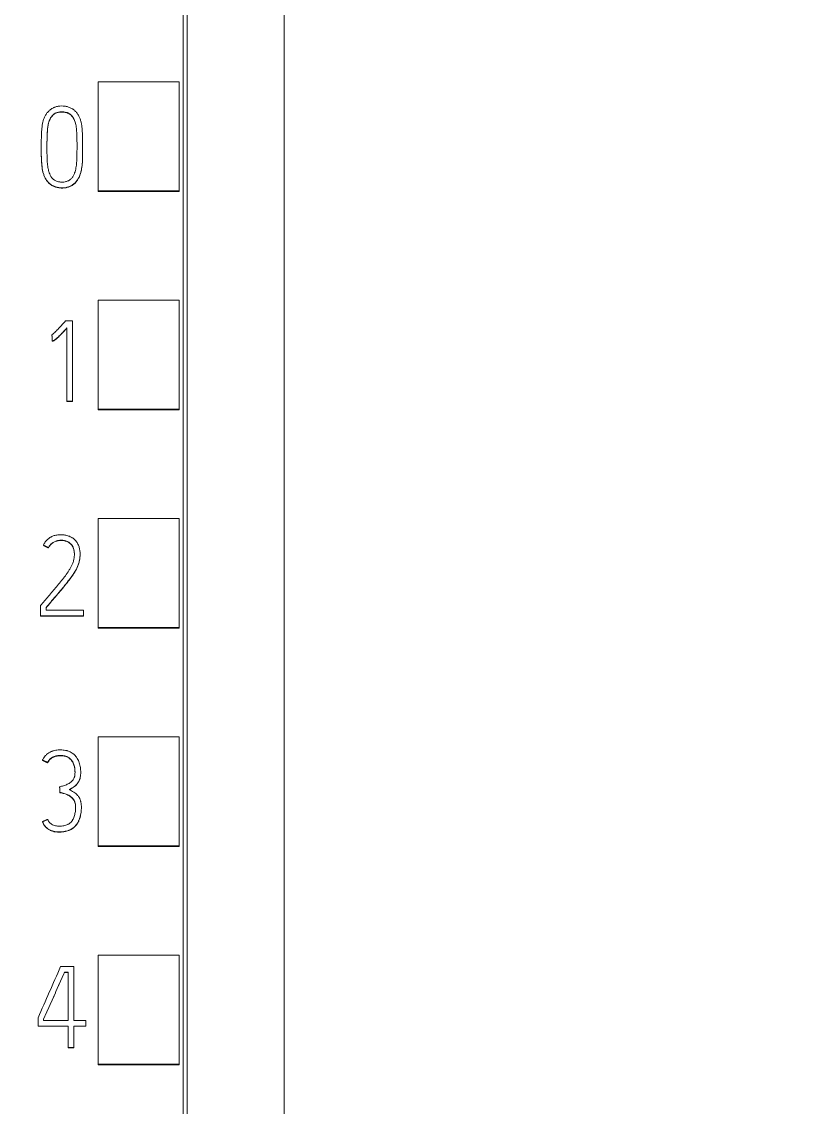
# Model space of a CAD drawing. Header units: millimetres. Extents: x 1359 to 3577, y 1336 to 3557.
# Drawn here: x 2801.78 to 2821.32, y 3234.78 to 3261.64 of the extents above; entities that cross this region are included whole.
import ezdxf

# ---------------------------------------------------------------- set-up
doc = ezdxf.new("R2010")
doc.units = ezdxf.units.MM
doc.set_wipeout_variables(frame=1)
doc.layers.add('000-PI-Oprema', color=30, linetype='Continuous', lineweight=5)

msp = doc.modelspace()

# ---------------------------------------------------------------- linework, layer by layer
msp.add_line((2783.571, 3242.933), (2849.571, 3242.933))

# ---------------------------------------------------------------- next in the draw order: wipeouts: each hides what was drawn before it
msp.add_wipeout([(2801.371, 3330.083), (2836.171, 3330.083), (2836.171, 3183.083), (2801.371, 3183.083)])

# ---------------------------------------------------------------- next in the draw order: linework, layer by layer
at = {"layer": '000-PI-Oprema', "color": 0, "linetype": 'ByBlock', "lineweight": 0}
for p, q in [((2805.771, 3315.483), (2805.771, 3206.668)), ((2803.671, 3257.45), (2803.671, 3260.152)), ((2805.671, 3260.152), (2803.671, 3260.152)), ((2805.671, 3257.45), (2805.671, 3260.152)), ((2802.259, 3258.552), (2802.259, 3258.545)), ((2803.283, 3258.503), (2803.283, 3258.51)), ((2803.671, 3257.433), (2803.671, 3257.45)), ((2805.671, 3257.45), (2803.671, 3257.45)), ((2805.671, 3257.433), (2805.671, 3257.45)), ((2805.671, 3257.433), (2803.671, 3257.433)), ((2803.671, 3252.049), (2803.671, 3254.75)), ((2805.671, 3254.75), (2803.671, 3254.75)), ((2805.671, 3252.049), (2805.671, 3254.75)), ((2803.035, 3254.234), (2802.86, 3254.234)), ((2803.035, 3252.246), (2803.035, 3254.234)), ((2802.896, 3254.063), (2802.896, 3252.246)), ((2802.524, 3253.889), (2802.524, 3253.882)), ((2802.533, 3253.741), (2802.533, 3253.735)), ((2802.896, 3252.246), (2802.896, 3252.239)), ((2802.896, 3252.246), (2803.035, 3252.246)), ((2803.035, 3252.239), (2802.896, 3252.239)), ((2803.035, 3252.246), (2803.035, 3252.239)), ((2803.671, 3252.033), (2803.671, 3252.049)), ((2805.671, 3252.049), (2803.671, 3252.049)), ((2805.671, 3252.033), (2803.671, 3252.033)), ((2805.671, 3252.033), (2805.671, 3252.049)), ((2803.671, 3246.647), (2803.671, 3249.349)), ((2805.671, 3249.349), (2803.671, 3249.349)), ((2805.671, 3246.647), (2805.671, 3249.349)), ((2802.314, 3248.687), (2802.314, 3248.681)), ((2802.438, 3248.623), (2802.438, 3248.617)), ((2803.221, 3248.455), (2803.221, 3248.461)), ((2802.239, 3247.191), (2802.239, 3246.936)), ((2802.377, 3247.075), (2802.377, 3247.141)), ((2803.304, 3247.075), (2802.377, 3247.075)), ((2803.304, 3246.936), (2803.304, 3247.075)), ((2802.239, 3246.936), (2803.304, 3246.936)), ((2802.239, 3246.936), (2802.239, 3246.93)), ((2803.304, 3246.93), (2802.239, 3246.93)), ((2803.304, 3246.936), (2803.304, 3246.93)), ((2803.671, 3246.633), (2803.671, 3246.647)), ((2805.671, 3246.647), (2803.671, 3246.647)), ((2805.671, 3246.633), (2803.671, 3246.633)), ((2805.671, 3246.633), (2805.671, 3246.647)), ((2803.671, 3241.246), (2803.671, 3243.947)), ((2805.671, 3243.947), (2803.671, 3243.947)), ((2805.671, 3241.246), (2805.671, 3243.947)), ((2802.29, 3243.371), (2802.29, 3243.365)), ((2802.418, 3243.308), (2802.418, 3243.301)), ((2803.236, 3243.053), (2803.236, 3243.059)), ((2802.714, 3242.706), (2802.714, 3242.7)), ((2802.723, 3242.568), (2802.723, 3242.561)), ((2803.253, 3242.2), (2803.253, 3242.206)), ((2802.29, 3241.844), (2802.29, 3241.838)), ((2803.671, 3241.233), (2803.671, 3241.246)), ((2805.671, 3241.246), (2803.671, 3241.246)), ((2805.671, 3241.233), (2803.671, 3241.233)), ((2805.671, 3241.233), (2805.671, 3241.246)), ((2803.671, 3235.844), (2803.671, 3238.545)), ((2805.671, 3238.545), (2803.671, 3238.545)), ((2805.671, 3235.844), (2805.671, 3238.545)), ((2802.739, 3238.258), (2803.07, 3238.258)), ((2802.831, 3238.119), (2802.831, 3238.113)), ((2802.928, 3238.119), (2802.831, 3238.119)), ((2802.831, 3238.113), (2802.928, 3238.113)), ((2802.928, 3236.927), (2802.928, 3238.119)), ((2803.07, 3238.258), (2803.07, 3236.927)), ((2802.179, 3236.788), (2802.179, 3236.994)), ((2802.179, 3236.788), (2802.179, 3236.782)), ((2802.928, 3236.788), (2802.179, 3236.788)), ((2802.179, 3236.782), (2802.928, 3236.782)), ((2802.318, 3236.963), (2802.318, 3236.927)), ((2802.318, 3236.927), (2802.928, 3236.927)), ((2802.928, 3236.259), (2802.928, 3236.788)), ((2803.07, 3236.927), (2803.364, 3236.927)), ((2803.07, 3236.788), (2803.07, 3236.259)), ((2803.364, 3236.788), (2803.07, 3236.788)), ((2803.07, 3236.782), (2803.364, 3236.782)), ((2803.364, 3236.927), (2803.364, 3236.788)), ((2803.364, 3236.788), (2803.364, 3236.782)), ((2802.928, 3236.259), (2802.928, 3236.253)), ((2803.07, 3236.259), (2802.928, 3236.259)), ((2802.928, 3236.253), (2803.07, 3236.253)), ((2803.07, 3236.259), (2803.07, 3236.253)), ((2803.671, 3235.833), (2803.671, 3235.844)), ((2805.671, 3235.844), (2803.671, 3235.844)), ((2805.671, 3235.833), (2803.671, 3235.833)), ((2805.671, 3235.833), (2805.671, 3235.844))]:
    msp.add_line(p, q, dxfattribs=at)
at = {"layer": '000-PI-Oprema', "color": 18, "linetype": 'ByBlock', "lineweight": 0, "true_color": 0x000000}
msp.add_ellipse((2812.436, 3197.892), major_axis=(443.484, 1002.434), ratio=0.022999, start_param=1.540694, end_param=1.541956, dxfattribs=at)
at = {"layer": '000-PI-Oprema', "color": 0, "linetype": 'ByBlock', "lineweight": 0}
for points, knots in [([(2805.871, 3315.669), (2805.871, 3312.625), (2805.871, 3303.055), (2805.871, 3288.885), (2805.871, 3274.318), (2805.871, 3260.108), (2805.871, 3245.814), (2805.871, 3230.328), (2805.871, 3217.688), (2805.871, 3209.723), (2805.871, 3206.382)], [0, 0, 0, 0, 0.083934, 0.263736, 0.389889, 0.484142, 0.653794, 0.78188, 0.908517, 1, 1, 1, 1]), ([(2808.271, 3312.603), (2808.271, 3310.58), (2808.271, 3302.031), (2808.271, 3288.885), (2808.271, 3274.318), (2808.271, 3260.108), (2808.271, 3245.814), (2808.271, 3230.328), (2808.271, 3217.569), (2808.271, 3208.688), (2808.271, 3204.43), (2808.271, 3203.633)], [0, 0, 0, 0, 0.055935, 0.236292, 0.362833, 0.457376, 0.627551, 0.756032, 0.883059, 0.978086, 1, 1, 1, 1]), ([(2802.6, 3259.523), (2802.626, 3259.533), (2802.652, 3259.54), (2802.704, 3259.549), (2802.731, 3259.552), (2802.785, 3259.552), (2802.812, 3259.551), (2802.865, 3259.543), (2802.892, 3259.538), (2802.931, 3259.526), (2802.944, 3259.522), (2802.969, 3259.513), (2802.994, 3259.502), (2803.017, 3259.489), (2803.035, 3259.479), (2803.04, 3259.475), (2803.052, 3259.468), (2803.057, 3259.464), (2803.084, 3259.444), (2803.104, 3259.425), (2803.13, 3259.395), (2803.138, 3259.384), (2803.154, 3259.362), (2803.162, 3259.351), (2803.182, 3259.316), (2803.195, 3259.293), (2803.216, 3259.244), (2803.225, 3259.218), (2803.237, 3259.18), (2803.24, 3259.167), (2803.247, 3259.141), (2803.256, 3259.102), (2803.271, 3259.01), (2803.276, 3258.931), (2803.28, 3258.825), (2803.282, 3258.772), (2803.283, 3258.666), (2803.283, 3258.613), (2803.283, 3258.507), (2803.283, 3258.401), (2803.282, 3258.295), (2803.278, 3258.189), (2803.276, 3258.136), (2803.265, 3258.031), (2803.256, 3257.979), (2803.239, 3257.914), (2803.235, 3257.901), (2803.227, 3257.875), (2803.223, 3257.862), (2803.209, 3257.824), (2803.198, 3257.799), (2803.18, 3257.763), (2803.173, 3257.751), (2803.159, 3257.728), (2803.152, 3257.717), (2803.128, 3257.684), (2803.111, 3257.664), (2803.082, 3257.636), (2803.072, 3257.627), (2803.056, 3257.614), (2803.05, 3257.61), (2803.039, 3257.603), (2803.034, 3257.599), (2803.005, 3257.581), (2802.981, 3257.569), (2802.943, 3257.555), (2802.93, 3257.551), (2802.903, 3257.543), (2802.89, 3257.54), (2802.851, 3257.532), (2802.824, 3257.529), (2802.783, 3257.528), (2802.77, 3257.528), (2802.743, 3257.529), (2802.729, 3257.53), (2802.689, 3257.534), (2802.662, 3257.539), (2802.623, 3257.549), (2802.61, 3257.553), (2802.585, 3257.563), (2802.572, 3257.568), (2802.535, 3257.585), (2802.512, 3257.598), (2802.479, 3257.622), (2802.468, 3257.631), (2802.448, 3257.649), (2802.439, 3257.659), (2802.411, 3257.688), (2802.395, 3257.71), (2802.373, 3257.744), (2802.366, 3257.756), (2802.353, 3257.78), (2802.347, 3257.792), (2802.33, 3257.829), (2802.321, 3257.854), (2802.309, 3257.892), (2802.305, 3257.905), (2802.298, 3257.932), (2802.295, 3257.945), (2802.287, 3257.985), (2802.283, 3258.011), (2802.265, 3258.144), (2802.262, 3258.251), (2802.26, 3258.411), (2802.259, 3258.465), (2802.259, 3258.572), (2802.259, 3258.626), (2802.261, 3258.733), (2802.262, 3258.786), (2802.266, 3258.893), (2802.27, 3258.946), (2802.281, 3259.052), (2802.288, 3259.105), (2802.306, 3259.183), (2802.313, 3259.209), (2802.327, 3259.248), (2802.332, 3259.261), (2802.343, 3259.286), (2802.349, 3259.299), (2802.369, 3259.335), (2802.384, 3259.357), (2802.41, 3259.39), (2802.419, 3259.4), (2802.439, 3259.42), (2802.449, 3259.429), (2802.48, 3259.456), (2802.502, 3259.473), (2802.537, 3259.494), (2802.549, 3259.501), (2802.568, 3259.51), (2802.578, 3259.514), (2802.589, 3259.519), (2802.594, 3259.521), (2802.597, 3259.522), (2802.599, 3259.522), (2802.6, 3259.523)], [0, 0, 0, 0, 0.015625, 0.015625, 0.03125, 0.03125, 0.046875, 0.046875, 0.0625, 0.0625, 0.070312, 0.070312, 0.078125, 0.085937, 0.085937, 0.089844, 0.089844, 0.09375, 0.09375, 0.109375, 0.109375, 0.117187, 0.117187, 0.125, 0.125, 0.140625, 0.140625, 0.15625, 0.15625, 0.164062, 0.164062, 0.171875, 0.1875, 0.21875, 0.21875, 0.25, 0.25, 0.28125, 0.28125, 0.3125, 0.34375, 0.34375, 0.375, 0.375, 0.40625, 0.40625, 0.414062, 0.414062, 0.421875, 0.421875, 0.4375, 0.4375, 0.445312, 0.445312, 0.453125, 0.453125, 0.46875, 0.46875, 0.476562, 0.476562, 0.480469, 0.480469, 0.484375, 0.484375, 0.5, 0.5, 0.507812, 0.507812, 0.515625, 0.515625, 0.53125, 0.53125, 0.539062, 0.539062, 0.546875, 0.546875, 0.5625, 0.5625, 0.570312, 0.570312, 0.578125, 0.578125, 0.59375, 0.59375, 0.601562, 0.601562, 0.609375, 0.609375, 0.625, 0.625, 0.632812, 0.632812, 0.640625, 0.640625, 0.65625, 0.65625, 0.664062, 0.664062, 0.671875, 0.671875, 0.6875, 0.6875, 0.75, 0.75, 0.78125, 0.78125, 0.8125, 0.8125, 0.84375, 0.84375, 0.875, 0.875, 0.90625, 0.90625, 0.921875, 0.921875, 0.929687, 0.929687, 0.9375, 0.9375, 0.953125, 0.953125, 0.960937, 0.960937, 0.96875, 0.96875, 0.984375, 0.984375, 0.992188, 0.992188, 0.996094, 0.998047, 0.999023, 0.999023, 1, 1, 1, 1]), ([(2802.943, 3259.37), (2802.963, 3259.359), (2802.981, 3259.346), (2803.013, 3259.314), (2803.027, 3259.297), (2803.052, 3259.26), (2803.063, 3259.24), (2803.082, 3259.2), (2803.091, 3259.179), (2803.112, 3259.115), (2803.121, 3259.072), (2803.129, 3259.005), (2803.131, 3258.983), (2803.135, 3258.939), (2803.136, 3258.916), (2803.141, 3258.805), (2803.144, 3258.715), (2803.145, 3258.536), (2803.144, 3258.447), (2803.143, 3258.313), (2803.142, 3258.246), (2803.138, 3258.179), (2803.134, 3258.134), (2803.132, 3258.112), (2803.124, 3258.046), (2803.116, 3258.002), (2803.099, 3257.937), (2803.093, 3257.916), (2803.081, 3257.884), (2803.077, 3257.874), (2803.069, 3257.853), (2803.059, 3257.833), (2803.048, 3257.813), (2803.036, 3257.794), (2803.029, 3257.785), (2803.008, 3257.759), (2802.992, 3257.743), (2802.965, 3257.723), (2802.956, 3257.717), (2802.936, 3257.706), (2802.926, 3257.701), (2802.905, 3257.692), (2802.895, 3257.688), (2802.873, 3257.682), (2802.862, 3257.679), (2802.829, 3257.672), (2802.807, 3257.67), (2802.774, 3257.669), (2802.762, 3257.669), (2802.74, 3257.67), (2802.729, 3257.671), (2802.695, 3257.676), (2802.674, 3257.68), (2802.642, 3257.691), (2802.631, 3257.695), (2802.61, 3257.704), (2802.59, 3257.714), (2802.572, 3257.727), (2802.558, 3257.737), (2802.554, 3257.741), (2802.546, 3257.748), (2802.542, 3257.752), (2802.53, 3257.764), (2802.523, 3257.773), (2802.51, 3257.791), (2802.503, 3257.8), (2802.486, 3257.83), (2802.477, 3257.85), (2802.46, 3257.891), (2802.453, 3257.912), (2802.444, 3257.945), (2802.441, 3257.956), (2802.436, 3257.977), (2802.428, 3258.01), (2802.423, 3258.043), (2802.414, 3258.108), (2802.41, 3258.152), (2802.402, 3258.284), (2802.401, 3258.372), (2802.401, 3258.504), (2802.401, 3258.548), (2802.401, 3258.637), (2802.402, 3258.769), (2802.407, 3258.901), (2802.417, 3259.011), (2802.42, 3259.033), (2802.426, 3259.077), (2802.43, 3259.098), (2802.438, 3259.131), (2802.441, 3259.141), (2802.448, 3259.162), (2802.451, 3259.173), (2802.463, 3259.204), (2802.472, 3259.224), (2802.488, 3259.252), (2802.494, 3259.262), (2802.506, 3259.28), (2802.513, 3259.289), (2802.534, 3259.314), (2802.549, 3259.33), (2802.575, 3259.351), (2802.584, 3259.358), (2802.603, 3259.37), (2802.612, 3259.375), (2802.642, 3259.39), (2802.663, 3259.396), (2802.706, 3259.406), (2802.728, 3259.408), (2802.772, 3259.409), (2802.794, 3259.408), (2802.838, 3259.403), (2802.86, 3259.4), (2802.892, 3259.391), (2802.902, 3259.388), (2802.918, 3259.382), (2802.923, 3259.38), (2802.931, 3259.377), (2802.933, 3259.375), (2802.938, 3259.373), (2802.941, 3259.372), (2802.943, 3259.37)], [0, 0, 0, 0, 0.015625, 0.015625, 0.03125, 0.03125, 0.046875, 0.046875, 0.0625, 0.0625, 0.09375, 0.09375, 0.109375, 0.109375, 0.125, 0.125, 0.1875, 0.1875, 0.25, 0.25, 0.28125, 0.296875, 0.296875, 0.3125, 0.3125, 0.34375, 0.34375, 0.359375, 0.359375, 0.367188, 0.367188, 0.375, 0.382813, 0.382813, 0.390625, 0.390625, 0.40625, 0.40625, 0.414063, 0.414063, 0.421875, 0.421875, 0.429688, 0.429688, 0.4375, 0.4375, 0.453125, 0.453125, 0.460938, 0.460938, 0.46875, 0.46875, 0.484375, 0.484375, 0.492188, 0.492188, 0.5, 0.507813, 0.507813, 0.511719, 0.511719, 0.515625, 0.515625, 0.523438, 0.523438, 0.53125, 0.53125, 0.546875, 0.546875, 0.5625, 0.5625, 0.570313, 0.570313, 0.578125, 0.59375, 0.59375, 0.625, 0.625, 0.6875, 0.6875, 0.71875, 0.71875, 0.75, 0.8125, 0.8125, 0.828125, 0.828125, 0.84375, 0.84375, 0.851563, 0.851563, 0.859375, 0.859375, 0.875, 0.875, 0.882813, 0.882813, 0.890625, 0.890625, 0.90625, 0.90625, 0.914063, 0.914063, 0.921875, 0.921875, 0.9375, 0.9375, 0.953125, 0.953125, 0.96875, 0.96875, 0.984375, 0.984375, 0.992188, 0.992188, 0.996094, 0.996094, 0.998047, 0.998047, 1, 1, 1, 1]), ([(2802.943, 3259.364), (2802.923, 3259.375), (2802.902, 3259.383), (2802.87, 3259.391), (2802.859, 3259.393), (2802.837, 3259.397), (2802.826, 3259.398), (2802.792, 3259.402), (2802.77, 3259.403), (2802.726, 3259.401), (2802.704, 3259.399), (2802.671, 3259.392), (2802.66, 3259.389), (2802.638, 3259.381), (2802.628, 3259.377), (2802.608, 3259.367), (2802.598, 3259.361), (2802.58, 3259.349), (2802.571, 3259.342), (2802.554, 3259.327), (2802.546, 3259.319), (2802.53, 3259.303), (2802.523, 3259.295), (2802.502, 3259.268), (2802.49, 3259.249), (2802.474, 3259.22), (2802.469, 3259.21), (2802.46, 3259.189), (2802.455, 3259.179), (2802.444, 3259.147), (2802.438, 3259.125), (2802.424, 3259.06), (2802.418, 3259.016), (2802.41, 3258.928), (2802.407, 3258.883), (2802.404, 3258.794), (2802.403, 3258.749), (2802.401, 3258.66), (2802.401, 3258.616), (2802.401, 3258.533), (2802.401, 3258.494), (2802.401, 3258.456)], [0, 0, 0, 0, 0.050692, 0.050692, 0.076038, 0.076038, 0.101384, 0.101384, 0.152076, 0.152076, 0.202768, 0.202768, 0.228114, 0.228114, 0.25346, 0.25346, 0.278806, 0.278806, 0.304152, 0.304152, 0.329498, 0.329498, 0.354844, 0.354844, 0.405536, 0.405536, 0.430882, 0.430882, 0.456228, 0.456228, 0.506919, 0.506919, 0.608303, 0.608303, 0.709687, 0.709687, 0.811071, 0.811071, 0.912455, 0.912455, 1, 1, 1, 1]), ([(2803.145, 3258.552), (2803.145, 3258.578), (2803.145, 3258.604), (2803.143, 3258.718), (2803.141, 3258.806), (2803.134, 3258.938), (2803.132, 3258.982), (2803.12, 3259.069), (2803.111, 3259.112), (2803.093, 3259.164), (2803.09, 3259.174), (2803.081, 3259.195), (2803.077, 3259.205), (2803.062, 3259.235), (2803.051, 3259.255), (2803.033, 3259.282), (2803.026, 3259.291), (2803.012, 3259.308), (2802.997, 3259.325), (2802.98, 3259.339), (2802.967, 3259.349), (2802.962, 3259.352), (2802.953, 3259.358), (2802.948, 3259.361), (2802.943, 3259.364)], [0, 0, 0, 0, 0.088977, 0.088977, 0.392651, 0.392651, 0.544488, 0.544488, 0.696326, 0.696326, 0.734285, 0.734285, 0.772244, 0.772244, 0.848163, 0.848163, 0.886122, 0.886122, 0.924081, 0.962041, 0.962041, 0.98102, 0.98102, 1, 1, 1, 1]), ([(2802.259, 3258.545), (2802.259, 3258.482), (2802.26, 3258.418), (2802.261, 3258.3), (2802.262, 3258.247), (2802.266, 3258.166), (2802.268, 3258.139), (2802.273, 3258.086), (2802.275, 3258.059), (2802.286, 3257.979), (2802.297, 3257.926), (2802.317, 3257.861), (2802.321, 3257.849), (2802.33, 3257.823), (2802.336, 3257.811), (2802.352, 3257.774), (2802.365, 3257.751), (2802.386, 3257.717), (2802.394, 3257.706), (2802.41, 3257.684), (2802.419, 3257.674), (2802.446, 3257.644), (2802.466, 3257.626), (2802.499, 3257.602), (2802.51, 3257.594), (2802.533, 3257.58), (2802.545, 3257.574), (2802.582, 3257.557), (2802.607, 3257.548), (2802.646, 3257.537), (2802.66, 3257.534), (2802.686, 3257.529), (2802.7, 3257.527), (2802.74, 3257.522), (2802.767, 3257.521), (2802.807, 3257.523), (2802.821, 3257.524), (2802.848, 3257.526), (2802.861, 3257.528), (2802.9, 3257.536), (2802.926, 3257.543), (2802.964, 3257.557), (2802.977, 3257.562), (2803.001, 3257.574), (2803.013, 3257.58), (2803.048, 3257.601), (2803.069, 3257.617), (2803.109, 3257.655), (2803.127, 3257.675), (2803.15, 3257.708), (2803.158, 3257.72), (2803.172, 3257.743), (2803.178, 3257.755), (2803.197, 3257.791), (2803.208, 3257.815), (2803.227, 3257.865), (2803.235, 3257.891), (2803.249, 3257.943), (2803.254, 3257.97), (2803.264, 3258.023), (2803.275, 3258.102), (2803.278, 3258.182), (2803.282, 3258.289), (2803.283, 3258.378), (2803.283, 3258.468), (2803.283, 3258.504)], [0, 0, 0, 0, 0.074801, 0.074801, 0.137845, 0.137845, 0.169367, 0.169367, 0.200889, 0.200889, 0.263933, 0.263933, 0.279694, 0.279694, 0.295455, 0.295455, 0.326976, 0.326976, 0.342737, 0.342737, 0.358498, 0.358498, 0.39002, 0.39002, 0.405781, 0.405781, 0.421542, 0.421542, 0.453064, 0.453064, 0.468825, 0.468825, 0.484586, 0.484586, 0.516108, 0.516108, 0.531869, 0.531869, 0.54763, 0.54763, 0.579151, 0.579151, 0.594912, 0.594912, 0.610673, 0.610673, 0.642195, 0.642195, 0.673717, 0.673717, 0.689478, 0.689478, 0.705239, 0.705239, 0.736761, 0.736761, 0.768283, 0.768283, 0.799805, 0.799805, 0.831326, 0.89437, 0.89437, 0.957414, 1, 1, 1, 1]), ([(2802.86, 3254.234), (2802.833, 3254.204), (2802.806, 3254.174), (2802.752, 3254.115), (2802.725, 3254.086), (2802.683, 3254.042), (2802.67, 3254.027), (2802.642, 3253.998), (2802.628, 3253.984), (2802.599, 3253.955), (2802.585, 3253.942), (2802.555, 3253.915), (2802.54, 3253.902), (2802.524, 3253.889)], [0, 0, 0, 0, 0.25, 0.25, 0.5, 0.5, 0.625, 0.625, 0.75, 0.75, 0.875, 0.875, 1, 1, 1, 1]), ([(2802.533, 3253.741), (2802.538, 3253.741), (2802.543, 3253.742), (2802.553, 3253.744), (2802.558, 3253.745), (2802.568, 3253.749), (2802.572, 3253.751), (2802.581, 3253.756), (2802.586, 3253.759), (2802.598, 3253.768), (2802.606, 3253.774), (2802.622, 3253.787), (2802.63, 3253.794), (2802.653, 3253.814), (2802.668, 3253.828), (2802.698, 3253.856), (2802.712, 3253.871), (2802.756, 3253.914), (2802.784, 3253.943), (2802.84, 3254.003), (2802.868, 3254.033), (2802.896, 3254.063)], [0, 0, 0, 0, 0.03125, 0.03125, 0.0625, 0.0625, 0.09375, 0.09375, 0.125, 0.125, 0.1875, 0.1875, 0.25, 0.25, 0.375, 0.375, 0.5, 0.5, 0.75, 0.75, 1, 1, 1, 1]), ([(2802.896, 3254.056), (2802.868, 3254.026), (2802.84, 3253.997), (2802.784, 3253.937), (2802.755, 3253.908), (2802.712, 3253.864), (2802.698, 3253.85), (2802.668, 3253.822), (2802.653, 3253.808), (2802.63, 3253.787), (2802.622, 3253.781), (2802.606, 3253.768), (2802.598, 3253.762), (2802.586, 3253.753), (2802.581, 3253.75), (2802.572, 3253.745), (2802.568, 3253.743), (2802.558, 3253.739), (2802.553, 3253.738), (2802.543, 3253.736), (2802.538, 3253.735), (2802.533, 3253.735)], [0, 0, 0, 0, 0.25, 0.25, 0.5, 0.5, 0.625, 0.625, 0.75, 0.75, 0.8125, 0.8125, 0.875, 0.875, 0.90625, 0.90625, 0.9375, 0.9375, 0.96875, 0.96875, 1, 1, 1, 1]), ([(2802.377, 3247.141), (2802.416, 3247.187), (2802.455, 3247.233), (2802.533, 3247.325), (2802.572, 3247.371), (2802.651, 3247.463), (2802.69, 3247.508), (2802.767, 3247.601), (2802.806, 3247.647), (2802.882, 3247.741), (2802.919, 3247.788), (2802.974, 3247.86), (2802.992, 3247.884), (2803.027, 3247.933), (2803.044, 3247.958), (2803.078, 3248.008), (2803.094, 3248.034), (2803.124, 3248.086), (2803.138, 3248.112), (2803.157, 3248.153), (2803.163, 3248.167), (2803.174, 3248.195), (2803.179, 3248.209), (2803.193, 3248.253), (2803.201, 3248.282), (2803.212, 3248.341), (2803.216, 3248.371), (2803.219, 3248.416), (2803.22, 3248.431), (2803.221, 3248.461), (2803.221, 3248.476), (2803.219, 3248.522), (2803.215, 3248.552), (2803.207, 3248.596), (2803.204, 3248.611), (2803.197, 3248.64), (2803.192, 3248.655), (2803.182, 3248.683), (2803.176, 3248.697), (2803.162, 3248.724), (2803.155, 3248.737), (2803.143, 3248.756), (2803.138, 3248.762), (2803.129, 3248.775), (2803.125, 3248.781), (2803.11, 3248.798), (2803.1, 3248.809), (2803.079, 3248.831), (2803.067, 3248.841), (2803.05, 3248.855), (2803.043, 3248.859), (2803.031, 3248.868), (2803.024, 3248.872), (2802.991, 3248.891), (2802.963, 3248.903), (2802.921, 3248.918), (2802.906, 3248.923), (2802.877, 3248.93), (2802.862, 3248.934), (2802.832, 3248.939), (2802.817, 3248.941), (2802.787, 3248.943), (2802.772, 3248.944), (2802.742, 3248.945), (2802.726, 3248.945), (2802.696, 3248.944), (2802.681, 3248.942), (2802.636, 3248.937), (2802.606, 3248.931), (2802.563, 3248.917), (2802.549, 3248.912), (2802.528, 3248.903), (2802.521, 3248.9), (2802.507, 3248.893), (2802.501, 3248.889), (2802.468, 3248.87), (2802.443, 3248.852), (2802.41, 3248.822), (2802.399, 3248.811), (2802.378, 3248.789), (2802.369, 3248.777), (2802.342, 3248.741), (2802.326, 3248.715), (2802.314, 3248.687)], [0, 0, 0, 0, 0.0625, 0.0625, 0.125, 0.125, 0.1875, 0.1875, 0.25, 0.25, 0.3125, 0.3125, 0.34375, 0.34375, 0.375, 0.375, 0.40625, 0.40625, 0.4375, 0.4375, 0.453125, 0.453125, 0.46875, 0.46875, 0.5, 0.5, 0.53125, 0.53125, 0.546875, 0.546875, 0.5625, 0.5625, 0.59375, 0.59375, 0.609375, 0.609375, 0.625, 0.625, 0.640625, 0.640625, 0.65625, 0.65625, 0.664062, 0.664062, 0.671875, 0.671875, 0.6875, 0.6875, 0.703125, 0.703125, 0.710937, 0.710937, 0.71875, 0.71875, 0.75, 0.75, 0.765625, 0.765625, 0.78125, 0.78125, 0.796875, 0.796875, 0.8125, 0.8125, 0.828125, 0.828125, 0.84375, 0.84375, 0.875, 0.875, 0.890625, 0.890625, 0.898438, 0.898438, 0.90625, 0.90625, 0.9375, 0.9375, 0.953125, 0.953125, 0.96875, 0.96875, 1, 1, 1, 1]), ([(2802.438, 3248.623), (2802.45, 3248.647), (2802.463, 3248.669), (2802.487, 3248.699), (2802.496, 3248.709), (2802.515, 3248.727), (2802.525, 3248.735), (2802.556, 3248.758), (2802.579, 3248.77), (2802.627, 3248.79), (2802.652, 3248.797), (2802.69, 3248.805), (2802.703, 3248.806), (2802.729, 3248.809), (2802.742, 3248.809), (2802.781, 3248.809), (2802.807, 3248.806), (2802.845, 3248.797), (2802.857, 3248.794), (2802.882, 3248.785), (2802.894, 3248.781), (2802.929, 3248.764), (2802.951, 3248.751), (2802.981, 3248.726), (2802.991, 3248.717), (2803.009, 3248.698), (2803.017, 3248.688), (2803.028, 3248.672), (2803.032, 3248.667), (2803.038, 3248.655), (2803.047, 3248.638), (2803.055, 3248.62), (2803.063, 3248.595), (2803.066, 3248.583), (2803.071, 3248.557), (2803.074, 3248.544), (2803.077, 3248.519), (2803.078, 3248.506), (2803.079, 3248.48), (2803.079, 3248.467), (2803.079, 3248.441), (2803.079, 3248.428), (2803.077, 3248.402), (2803.076, 3248.39), (2803.071, 3248.351), (2803.066, 3248.326), (2803.056, 3248.288), (2803.052, 3248.276), (2803.044, 3248.251), (2803.039, 3248.239), (2803.025, 3248.203), (2803.014, 3248.18), (2802.99, 3248.134), (2802.977, 3248.112), (2802.95, 3248.068), (2802.937, 3248.047), (2802.894, 3247.983), (2802.864, 3247.941), (2802.771, 3247.818), (2802.706, 3247.738), (2802.607, 3247.62), (2802.574, 3247.581), (2802.507, 3247.502), (2802.474, 3247.463), (2802.407, 3247.385), (2802.373, 3247.347), (2802.306, 3247.269), (2802.272, 3247.23), (2802.239, 3247.191)], [0, 0, 0, 0, 0.03125, 0.03125, 0.046875, 0.046875, 0.0625, 0.0625, 0.09375, 0.09375, 0.125, 0.125, 0.140625, 0.140625, 0.15625, 0.15625, 0.1875, 0.1875, 0.203125, 0.203125, 0.21875, 0.21875, 0.25, 0.25, 0.265625, 0.265625, 0.28125, 0.28125, 0.289062, 0.289062, 0.296875, 0.3125, 0.3125, 0.328125, 0.328125, 0.34375, 0.34375, 0.359375, 0.359375, 0.375, 0.375, 0.390625, 0.390625, 0.40625, 0.40625, 0.4375, 0.4375, 0.453125, 0.453125, 0.46875, 0.46875, 0.5, 0.5, 0.53125, 0.53125, 0.5625, 0.5625, 0.625, 0.625, 0.75, 0.75, 0.8125, 0.8125, 0.875, 0.875, 0.9375, 0.9375, 1, 1, 1, 1]), ([(2803.079, 3248.452), (2803.079, 3248.463), (2803.079, 3248.473), (2803.078, 3248.496), (2803.077, 3248.509), (2803.074, 3248.535), (2803.072, 3248.548), (2803.067, 3248.573), (2803.064, 3248.586), (2803.056, 3248.611), (2803.051, 3248.623), (2803.043, 3248.64), (2803.04, 3248.646), (2803.033, 3248.658), (2803.03, 3248.663), (2803.012, 3248.69), (2802.994, 3248.709), (2802.969, 3248.73), (2802.963, 3248.734), (2802.953, 3248.742), (2802.937, 3248.753), (2802.908, 3248.768), (2802.884, 3248.778), (2802.86, 3248.787), (2802.847, 3248.791), (2802.809, 3248.799), (2802.783, 3248.802), (2802.731, 3248.803), (2802.692, 3248.8), (2802.654, 3248.791), (2802.629, 3248.784), (2802.616, 3248.779), (2802.592, 3248.77), (2802.58, 3248.764), (2802.558, 3248.752), (2802.547, 3248.745), (2802.515, 3248.722), (2802.496, 3248.704), (2802.472, 3248.673), (2802.464, 3248.663), (2802.451, 3248.64), (2802.444, 3248.629), (2802.438, 3248.617)], [0, 0, 0, 0, 0.034384, 0.034384, 0.076368, 0.076368, 0.118351, 0.118351, 0.160334, 0.160334, 0.202317, 0.202317, 0.223309, 0.223309, 0.244301, 0.244301, 0.328267, 0.328267, 0.349259, 0.349259, 0.370251, 0.412234, 0.454217, 0.454217, 0.496201, 0.496201, 0.580167, 0.580167, 0.664134, 0.706117, 0.706117, 0.7481, 0.7481, 0.790084, 0.790084, 0.832067, 0.832067, 0.916033, 0.916033, 0.958017, 0.958017, 1, 1, 1, 1]), ([(2803.221, 3248.455), (2803.221, 3248.449), (2803.221, 3248.444), (2803.22, 3248.423), (2803.219, 3248.408), (2803.216, 3248.363), (2803.212, 3248.333), (2803.2, 3248.274), (2803.193, 3248.245), (2803.179, 3248.201), (2803.173, 3248.187), (2803.162, 3248.159), (2803.156, 3248.145), (2803.137, 3248.104), (2803.123, 3248.077), (2803.093, 3248.026), (2803.077, 3248), (2803.043, 3247.95), (2803.026, 3247.926), (2802.991, 3247.877), (2802.973, 3247.853), (2802.919, 3247.781), (2802.881, 3247.734), (2802.805, 3247.64), (2802.767, 3247.594), (2802.689, 3247.502), (2802.65, 3247.456), (2802.572, 3247.364), (2802.533, 3247.319), (2802.455, 3247.227), (2802.416, 3247.181), (2802.377, 3247.135)], [0, 0, 0, 0, 0.010377, 0.010377, 0.038652, 0.038652, 0.095202, 0.095202, 0.151752, 0.151752, 0.180027, 0.180027, 0.208302, 0.208302, 0.264851, 0.264851, 0.321401, 0.321401, 0.377951, 0.377951, 0.434501, 0.434501, 0.547601, 0.547601, 0.660701, 0.660701, 0.7738, 0.7738, 0.8869, 0.8869, 1, 1, 1, 1]), ([(2802.953, 3242.643), (2802.971, 3242.651), (2802.989, 3242.661), (2803.023, 3242.681), (2803.04, 3242.691), (2803.065, 3242.708), (2803.073, 3242.713), (2803.089, 3242.725), (2803.097, 3242.732), (2803.112, 3242.745), (2803.119, 3242.752), (2803.134, 3242.766), (2803.14, 3242.774), (2803.16, 3242.797), (2803.172, 3242.813), (2803.187, 3242.839), (2803.192, 3242.848), (2803.201, 3242.866), (2803.205, 3242.876), (2803.216, 3242.904), (2803.222, 3242.923), (2803.23, 3242.963), (2803.233, 3242.983), (2803.236, 3243.023), (2803.236, 3243.043), (2803.236, 3243.084), (2803.235, 3243.104), (2803.231, 3243.164), (2803.226, 3243.203), (2803.213, 3243.263), (2803.207, 3243.282), (2803.195, 3243.321), (2803.181, 3243.359), (2803.162, 3243.394), (2803.141, 3243.429), (2803.129, 3243.446), (2803.104, 3243.477), (2803.083, 3243.499), (2803.06, 3243.518), (2803.044, 3243.531), (2803.036, 3243.537), (2802.994, 3243.565), (2802.957, 3243.582), (2802.909, 3243.598), (2802.899, 3243.6), (2802.879, 3243.605), (2802.85, 3243.612), (2802.8, 3243.619), (2802.76, 3243.621), (2802.719, 3243.621), (2802.699, 3243.62), (2802.639, 3243.616), (2802.599, 3243.61), (2802.551, 3243.596), (2802.541, 3243.593), (2802.522, 3243.586), (2802.513, 3243.582), (2802.485, 3243.57), (2802.449, 3243.551), (2802.416, 3243.527), (2802.392, 3243.508), (2802.385, 3243.501), (2802.37, 3243.487), (2802.363, 3243.48), (2802.343, 3243.458), (2802.33, 3243.442), (2802.314, 3243.417), (2802.308, 3243.408), (2802.299, 3243.39), (2802.294, 3243.381), (2802.29, 3243.371)], [0, 0, 0, 0, 0.03125, 0.03125, 0.0625, 0.0625, 0.078125, 0.078125, 0.09375, 0.09375, 0.109375, 0.109375, 0.125, 0.125, 0.15625, 0.15625, 0.171875, 0.171875, 0.1875, 0.1875, 0.21875, 0.21875, 0.25, 0.25, 0.28125, 0.28125, 0.3125, 0.3125, 0.375, 0.375, 0.40625, 0.40625, 0.4375, 0.46875, 0.46875, 0.5, 0.5, 0.53125, 0.546875, 0.546875, 0.5625, 0.5625, 0.625, 0.625, 0.640625, 0.640625, 0.65625, 0.6875, 0.71875, 0.71875, 0.75, 0.75, 0.8125, 0.8125, 0.828125, 0.828125, 0.84375, 0.84375, 0.875, 0.90625, 0.90625, 0.921875, 0.921875, 0.9375, 0.9375, 0.96875, 0.96875, 0.984375, 0.984375, 1, 1, 1, 1]), ([(2802.418, 3243.308), (2802.425, 3243.323), (2802.433, 3243.337), (2802.452, 3243.364), (2802.462, 3243.377), (2802.479, 3243.394), (2802.485, 3243.4), (2802.498, 3243.411), (2802.504, 3243.416), (2802.518, 3243.426), (2802.525, 3243.431), (2802.539, 3243.439), (2802.546, 3243.443), (2802.568, 3243.454), (2802.584, 3243.46), (2802.616, 3243.469), (2802.632, 3243.473), (2802.664, 3243.478), (2802.681, 3243.48), (2802.714, 3243.482), (2802.731, 3243.482), (2802.78, 3243.481), (2802.813, 3243.478), (2802.854, 3243.468), (2802.862, 3243.466), (2802.878, 3243.461), (2802.885, 3243.458), (2802.908, 3243.449), (2802.923, 3243.442), (2802.944, 3243.428), (2802.951, 3243.423), (2802.964, 3243.413), (2802.97, 3243.408), (2802.989, 3243.391), (2803, 3243.379), (2803.015, 3243.359), (2803.02, 3243.352), (2803.029, 3243.338), (2803.042, 3243.317), (2803.053, 3243.295), (2803.066, 3243.264), (2803.071, 3243.249), (2803.08, 3243.217), (2803.083, 3243.2), (2803.091, 3243.152), (2803.094, 3243.119), (2803.095, 3243.069), (2803.095, 3243.053), (2803.093, 3243.02), (2803.092, 3243.003), (2803.088, 3242.979), (2803.086, 3242.97), (2803.082, 3242.954), (2803.079, 3242.946), (2803.071, 3242.923), (2803.063, 3242.908), (2803.05, 3242.887), (2803.045, 3242.88), (2803.035, 3242.867), (2803.03, 3242.861), (2803.019, 3242.849), (2803.013, 3242.843), (2803.001, 3242.831), (2802.995, 3242.826), (2802.975, 3242.81), (2802.962, 3242.801), (2802.933, 3242.784), (2802.919, 3242.776), (2802.889, 3242.762), (2802.873, 3242.756), (2802.842, 3242.745), (2802.826, 3242.74), (2802.778, 3242.725), (2802.746, 3242.715), (2802.714, 3242.706)], [0, 0, 0, 0, 0.03125, 0.03125, 0.0625, 0.0625, 0.078125, 0.078125, 0.09375, 0.09375, 0.109375, 0.109375, 0.125, 0.125, 0.15625, 0.15625, 0.1875, 0.1875, 0.21875, 0.21875, 0.25, 0.25, 0.3125, 0.3125, 0.328125, 0.328125, 0.34375, 0.34375, 0.375, 0.375, 0.390625, 0.390625, 0.40625, 0.40625, 0.4375, 0.4375, 0.453125, 0.453125, 0.46875, 0.5, 0.5, 0.53125, 0.53125, 0.5625, 0.5625, 0.625, 0.625, 0.65625, 0.65625, 0.6875, 0.6875, 0.703125, 0.703125, 0.71875, 0.71875, 0.75, 0.75, 0.765625, 0.765625, 0.78125, 0.78125, 0.796875, 0.796875, 0.8125, 0.8125, 0.84375, 0.84375, 0.875, 0.875, 0.90625, 0.90625, 0.9375, 0.9375, 1, 1, 1, 1]), ([(2803.095, 3243.064), (2803.095, 3243.068), (2803.095, 3243.072), (2803.094, 3243.109), (2803.092, 3243.142), (2803.084, 3243.191), (2803.081, 3243.207), (2803.074, 3243.231), (2803.072, 3243.239), (2803.067, 3243.255), (2803.064, 3243.263), (2803.054, 3243.286), (2803.047, 3243.301), (2803.031, 3243.33), (2803.022, 3243.344), (2803.002, 3243.37), (2802.991, 3243.383), (2802.973, 3243.4), (2802.966, 3243.405), (2802.953, 3243.415), (2802.947, 3243.42), (2802.926, 3243.434), (2802.911, 3243.442), (2802.88, 3243.454), (2802.864, 3243.459), (2802.832, 3243.467), (2802.816, 3243.47), (2802.783, 3243.474), (2802.766, 3243.475), (2802.733, 3243.476), (2802.716, 3243.476), (2802.683, 3243.474), (2802.667, 3243.472), (2802.634, 3243.467), (2802.618, 3243.463), (2802.594, 3243.456), (2802.586, 3243.454), (2802.57, 3243.448), (2802.562, 3243.445), (2802.547, 3243.437), (2802.54, 3243.434), (2802.526, 3243.425), (2802.519, 3243.421), (2802.499, 3243.406), (2802.486, 3243.395), (2802.463, 3243.371), (2802.452, 3243.358), (2802.434, 3243.331), (2802.425, 3243.316), (2802.418, 3243.301)], [0, 0, 0, 0, 0.012687, 0.012687, 0.111418, 0.111418, 0.160784, 0.160784, 0.185467, 0.185467, 0.21015, 0.21015, 0.259515, 0.259515, 0.308881, 0.308881, 0.358247, 0.358247, 0.382929, 0.382929, 0.407612, 0.407612, 0.456978, 0.456978, 0.506343, 0.506343, 0.555709, 0.555709, 0.605075, 0.605075, 0.65444, 0.65444, 0.703806, 0.703806, 0.753172, 0.753172, 0.777855, 0.777855, 0.802537, 0.802537, 0.82722, 0.82722, 0.851903, 0.851903, 0.901269, 0.901269, 0.950634, 0.950634, 1, 1, 1, 1]), ([(2803.142, 3242.769), (2803.131, 3242.757), (2803.119, 3242.745), (2803.098, 3242.727), (2803.09, 3242.72), (2803.074, 3242.708), (2803.066, 3242.702), (2803.041, 3242.685), (2803.024, 3242.675), (2802.989, 3242.655), (2802.971, 3242.645), (2802.953, 3242.636)], [0, 0, 0, 0, 0.21875, 0.21875, 0.348958, 0.348958, 0.479167, 0.479167, 0.739583, 0.739583, 1, 1, 1, 1]), ([(2802.29, 3241.844), (2802.298, 3241.825), (2802.308, 3241.806), (2802.329, 3241.77), (2802.341, 3241.752), (2802.36, 3241.727), (2802.367, 3241.719), (2802.382, 3241.704), (2802.39, 3241.697), (2802.414, 3241.677), (2802.431, 3241.664), (2802.458, 3241.648), (2802.468, 3241.643), (2802.487, 3241.634), (2802.496, 3241.63), (2802.526, 3241.618), (2802.545, 3241.612), (2802.586, 3241.602), (2802.607, 3241.598), (2802.649, 3241.594), (2802.67, 3241.593), (2802.712, 3241.592), (2802.733, 3241.592), (2802.775, 3241.594), (2802.796, 3241.596), (2802.827, 3241.601), (2802.838, 3241.603), (2802.858, 3241.607), (2802.869, 3241.609), (2802.899, 3241.617), (2802.919, 3241.623), (2802.948, 3241.635), (2802.958, 3241.639), (2802.977, 3241.648), (2802.987, 3241.653), (2803.014, 3241.668), (2803.032, 3241.68), (2803.065, 3241.705), (2803.081, 3241.719), (2803.11, 3241.749), (2803.124, 3241.766), (2803.149, 3241.8), (2803.16, 3241.817), (2803.175, 3241.845), (2803.18, 3241.854), (2803.189, 3241.873), (2803.194, 3241.883), (2803.214, 3241.932), (2803.225, 3241.972), (2803.238, 3242.033), (2803.241, 3242.054), (2803.247, 3242.096), (2803.249, 3242.117), (2803.252, 3242.159), (2803.253, 3242.179), (2803.253, 3242.221), (2803.252, 3242.242), (2803.249, 3242.284), (2803.246, 3242.304), (2803.24, 3242.335), (2803.237, 3242.346), (2803.231, 3242.366), (2803.228, 3242.376), (2803.216, 3242.406), (2803.208, 3242.425), (2803.192, 3242.453), (2803.186, 3242.462), (2803.174, 3242.479), (2803.167, 3242.488), (2803.146, 3242.512), (2803.131, 3242.527), (2803.099, 3242.554), (2803.081, 3242.567), (2803.046, 3242.59), (2803.028, 3242.601), (2802.991, 3242.622), (2802.972, 3242.633), (2802.953, 3242.643)], [0, 0, 0, 0, 0.03125, 0.03125, 0.0625, 0.0625, 0.078125, 0.078125, 0.09375, 0.09375, 0.125, 0.125, 0.140625, 0.140625, 0.15625, 0.15625, 0.1875, 0.1875, 0.21875, 0.21875, 0.25, 0.25, 0.28125, 0.28125, 0.3125, 0.3125, 0.328125, 0.328125, 0.34375, 0.34375, 0.375, 0.375, 0.390625, 0.390625, 0.40625, 0.40625, 0.4375, 0.4375, 0.46875, 0.46875, 0.5, 0.5, 0.53125, 0.53125, 0.546875, 0.546875, 0.5625, 0.5625, 0.625, 0.625, 0.65625, 0.65625, 0.6875, 0.6875, 0.71875, 0.71875, 0.75, 0.75, 0.78125, 0.78125, 0.796875, 0.796875, 0.8125, 0.8125, 0.84375, 0.84375, 0.859375, 0.859375, 0.875, 0.875, 0.90625, 0.90625, 0.9375, 0.9375, 0.96875, 0.96875, 1, 1, 1, 1]), ([(2802.723, 3242.568), (2802.757, 3242.562), (2802.79, 3242.554), (2802.84, 3242.54), (2802.856, 3242.535), (2802.888, 3242.523), (2802.904, 3242.517), (2802.928, 3242.505), (2802.935, 3242.501), (2802.95, 3242.493), (2802.958, 3242.488), (2802.98, 3242.474), (2802.994, 3242.464), (2803.013, 3242.447), (2803.02, 3242.441), (2803.032, 3242.429), (2803.038, 3242.422), (2803.054, 3242.402), (2803.064, 3242.388), (2803.077, 3242.366), (2803.081, 3242.358), (2803.089, 3242.342), (2803.092, 3242.334), (2803.1, 3242.31), (2803.105, 3242.293), (2803.11, 3242.259), (2803.111, 3242.242), (2803.111, 3242.207), (2803.111, 3242.19), (2803.109, 3242.138), (2803.105, 3242.104), (2803.096, 3242.053), (2803.093, 3242.036), (2803.084, 3242.003), (2803.08, 3241.986), (2803.068, 3241.953), (2803.062, 3241.937), (2803.051, 3241.914), (2803.047, 3241.906), (2803.038, 3241.891), (2803.034, 3241.883), (2803.009, 3241.847), (2802.986, 3241.823), (2802.951, 3241.797), (2802.943, 3241.792), (2802.929, 3241.783), (2802.921, 3241.779), (2802.898, 3241.767), (2802.882, 3241.761), (2802.849, 3241.75), (2802.832, 3241.746), (2802.798, 3241.739), (2802.764, 3241.735), (2802.729, 3241.733), (2802.695, 3241.733), (2802.677, 3241.734), (2802.643, 3241.737), (2802.626, 3241.739), (2802.592, 3241.746), (2802.575, 3241.751), (2802.543, 3241.763), (2802.527, 3241.771), (2802.506, 3241.786), (2802.499, 3241.791), (2802.486, 3241.803), (2802.479, 3241.809), (2802.468, 3241.821), (2802.462, 3241.828), (2802.451, 3241.842), (2802.446, 3241.849), (2802.433, 3241.871), (2802.425, 3241.886), (2802.418, 3241.902)], [0, 0, 0, 0, 0.0625, 0.0625, 0.09375, 0.09375, 0.125, 0.125, 0.140625, 0.140625, 0.15625, 0.15625, 0.1875, 0.1875, 0.203125, 0.203125, 0.21875, 0.21875, 0.25, 0.25, 0.265625, 0.265625, 0.28125, 0.28125, 0.3125, 0.3125, 0.34375, 0.34375, 0.375, 0.375, 0.4375, 0.4375, 0.46875, 0.46875, 0.5, 0.5, 0.53125, 0.53125, 0.546875, 0.546875, 0.5625, 0.5625, 0.625, 0.625, 0.640625, 0.640625, 0.65625, 0.65625, 0.6875, 0.6875, 0.71875, 0.71875, 0.75, 0.78125, 0.78125, 0.8125, 0.8125, 0.84375, 0.84375, 0.875, 0.875, 0.90625, 0.90625, 0.921875, 0.921875, 0.9375, 0.9375, 0.953125, 0.953125, 0.96875, 0.96875, 1, 1, 1, 1]), ([(2803.111, 3242.203), (2803.111, 3242.208), (2803.111, 3242.213), (2803.111, 3242.227), (2803.111, 3242.236), (2803.109, 3242.253), (2803.108, 3242.262), (2803.104, 3242.287), (2803.1, 3242.304), (2803.092, 3242.328), (2803.089, 3242.336), (2803.081, 3242.352), (2803.077, 3242.36), (2803.064, 3242.382), (2803.054, 3242.396), (2803.032, 3242.423), (2803.02, 3242.435), (2802.994, 3242.458), (2802.98, 3242.468), (2802.951, 3242.487), (2802.935, 3242.495), (2802.904, 3242.51), (2802.889, 3242.517), (2802.856, 3242.529), (2802.84, 3242.534), (2802.79, 3242.548), (2802.757, 3242.556), (2802.723, 3242.561)], [0, 0, 0, 0, 0.026635, 0.026635, 0.070879, 0.070879, 0.115123, 0.115123, 0.20361, 0.20361, 0.247854, 0.247854, 0.292098, 0.292098, 0.380586, 0.380586, 0.469074, 0.469074, 0.557561, 0.557561, 0.646049, 0.646049, 0.734537, 0.734537, 0.823025, 0.823025, 1, 1, 1, 1]), ([(2803.248, 3242.098), (2803.247, 3242.089), (2803.246, 3242.08), (2803.242, 3242.051), (2803.238, 3242.03), (2803.226, 3241.969), (2803.215, 3241.929), (2803.195, 3241.88), (2803.191, 3241.871), (2803.182, 3241.851), (2803.177, 3241.842), (2803.162, 3241.814), (2803.151, 3241.796), (2803.126, 3241.762), (2803.113, 3241.746), (2803.091, 3241.723), (2803.083, 3241.716), (2803.067, 3241.701), (2803.059, 3241.695), (2803.034, 3241.675), (2803.017, 3241.664), (2802.989, 3241.648), (2802.98, 3241.643), (2802.961, 3241.634), (2802.951, 3241.63), (2802.902, 3241.61), (2802.861, 3241.6), (2802.799, 3241.591), (2802.777, 3241.588), (2802.735, 3241.586), (2802.714, 3241.586), (2802.672, 3241.586), (2802.651, 3241.588), (2802.619, 3241.591), (2802.609, 3241.592), (2802.588, 3241.596), (2802.577, 3241.598), (2802.546, 3241.605), (2802.526, 3241.612), (2802.497, 3241.624), (2802.487, 3241.628), (2802.468, 3241.637), (2802.459, 3241.642), (2802.431, 3241.658), (2802.414, 3241.67), (2802.39, 3241.691), (2802.382, 3241.698), (2802.367, 3241.713), (2802.36, 3241.721), (2802.341, 3241.746), (2802.329, 3241.764), (2802.308, 3241.8), (2802.298, 3241.819), (2802.29, 3241.838)], [0, 0, 0, 0, 0.019264, 0.019264, 0.065966, 0.065966, 0.15937, 0.15937, 0.18272, 0.18272, 0.206071, 0.206071, 0.252773, 0.252773, 0.299475, 0.299475, 0.322825, 0.322825, 0.346176, 0.346176, 0.392878, 0.392878, 0.416229, 0.416229, 0.43958, 0.43958, 0.532983, 0.532983, 0.579685, 0.579685, 0.626386, 0.626386, 0.673088, 0.673088, 0.696439, 0.696439, 0.71979, 0.71979, 0.766492, 0.766492, 0.789842, 0.789842, 0.813193, 0.813193, 0.859895, 0.859895, 0.883246, 0.883246, 0.906597, 0.906597, 0.953298, 0.953298, 1, 1, 1, 1]), ([(2802.831, 3238.119), (2802.82, 3238.095), (2802.81, 3238.071), (2802.789, 3238.023), (2802.778, 3237.999), (2802.746, 3237.926), (2802.725, 3237.878), (2802.683, 3237.781), (2802.661, 3237.733), (2802.619, 3237.637), (2802.597, 3237.589), (2802.554, 3237.492), (2802.533, 3237.444), (2802.49, 3237.348), (2802.469, 3237.3), (2802.426, 3237.203), (2802.404, 3237.155), (2802.372, 3237.083), (2802.361, 3237.059), (2802.345, 3237.023), (2802.34, 3237.011), (2802.329, 3236.987), (2802.323, 3236.975), (2802.318, 3236.963)], [0, 0, 0, 0, 0.0625, 0.0625, 0.125, 0.125, 0.25, 0.25, 0.375, 0.375, 0.5, 0.5, 0.625, 0.625, 0.75, 0.75, 0.875, 0.875, 0.9375, 0.9375, 0.96875, 0.96875, 1, 1, 1, 1]), ([(2802.318, 3236.957), (2802.323, 3236.969), (2802.329, 3236.981), (2802.34, 3237.005), (2802.345, 3237.017), (2802.361, 3237.053), (2802.372, 3237.077), (2802.404, 3237.149), (2802.426, 3237.197), (2802.469, 3237.294), (2802.49, 3237.342), (2802.533, 3237.438), (2802.554, 3237.486), (2802.597, 3237.582), (2802.619, 3237.631), (2802.661, 3237.727), (2802.683, 3237.775), (2802.725, 3237.872), (2802.746, 3237.92), (2802.778, 3237.992), (2802.789, 3238.016), (2802.81, 3238.065), (2802.82, 3238.089), (2802.831, 3238.113)], [0, 0, 0, 0, 0.03125, 0.03125, 0.0625, 0.0625, 0.125, 0.125, 0.25, 0.25, 0.375, 0.375, 0.5, 0.5, 0.625, 0.625, 0.75, 0.75, 0.875, 0.875, 0.9375, 0.9375, 1, 1, 1, 1])]:
    msp.add_open_spline(points, degree=3, knots=knots, dxfattribs=at)
for points, weights in [([(2802.524, 3253.889), (2802.528, 3253.815), (2802.533, 3253.741)], [0.50000002343, 0.49999997657, 0.50000002343]), ([(2802.533, 3253.735), (2802.528, 3253.809), (2802.524, 3253.882)], [0.500000004466, 0.499999995534, 0.500000004466]), ([(2802.314, 3248.687), (2802.376, 3248.655), (2802.438, 3248.623)], [0.50000016052, 0.49999983948, 0.50000016052]), ([(2802.438, 3248.617), (2802.376, 3248.649), (2802.314, 3248.681)], [0.500000148986, 0.499999851014, 0.500000148986]), ([(2802.29, 3243.371), (2802.354, 3243.34), (2802.418, 3243.308)], [0.500000087813, 0.499999912187, 0.500000087813]), ([(2802.418, 3243.301), (2802.354, 3243.333), (2802.29, 3243.365)], [0.500000037078, 0.499999962922, 0.500000037078]), ([(2802.714, 3242.706), (2802.719, 3242.637), (2802.723, 3242.568)], [0.499999967607, 0.500000032393, 0.499999967607]), ([(2802.723, 3242.561), (2802.719, 3242.631), (2802.714, 3242.7)], [0.500000008948, 0.499999991052, 0.500000008948]), ([(2802.418, 3241.902), (2802.354, 3241.873), (2802.29, 3241.844)], [0.500000097782, 0.499999902218, 0.500000097782])]:
    msp.add_rational_spline(points, weights, degree=2, dxfattribs=at)

doc.saveas('drawing.dxf')
